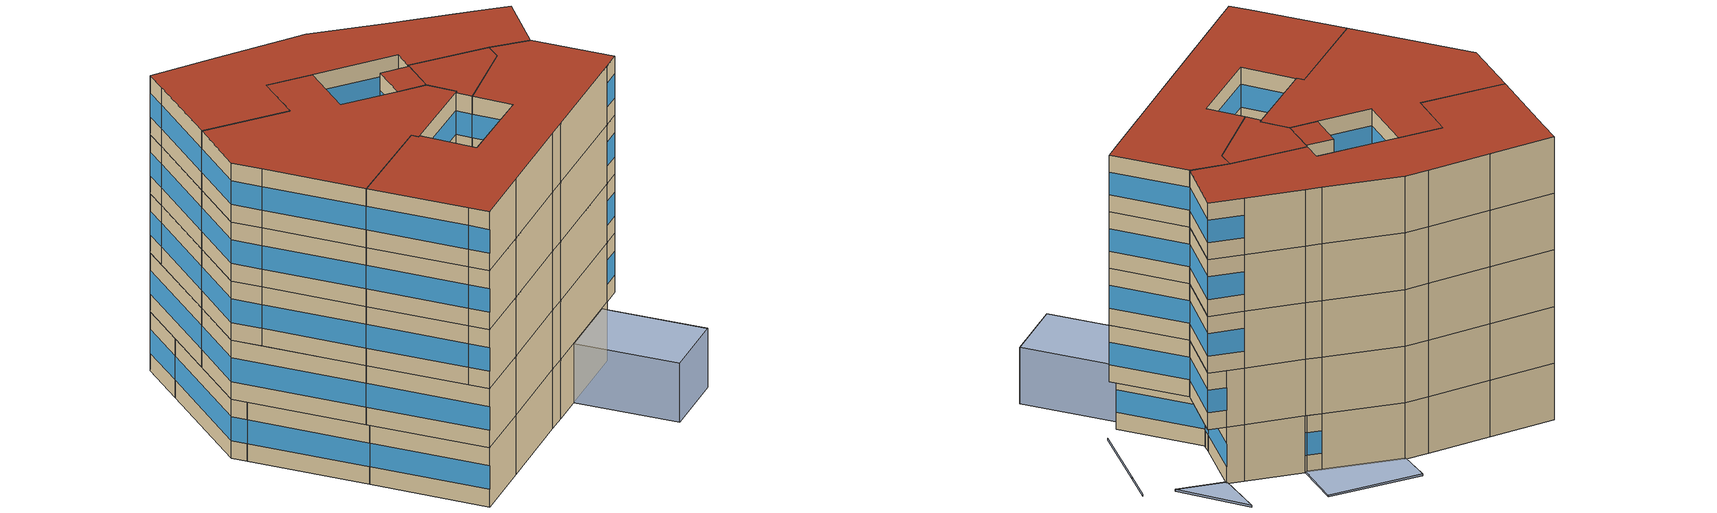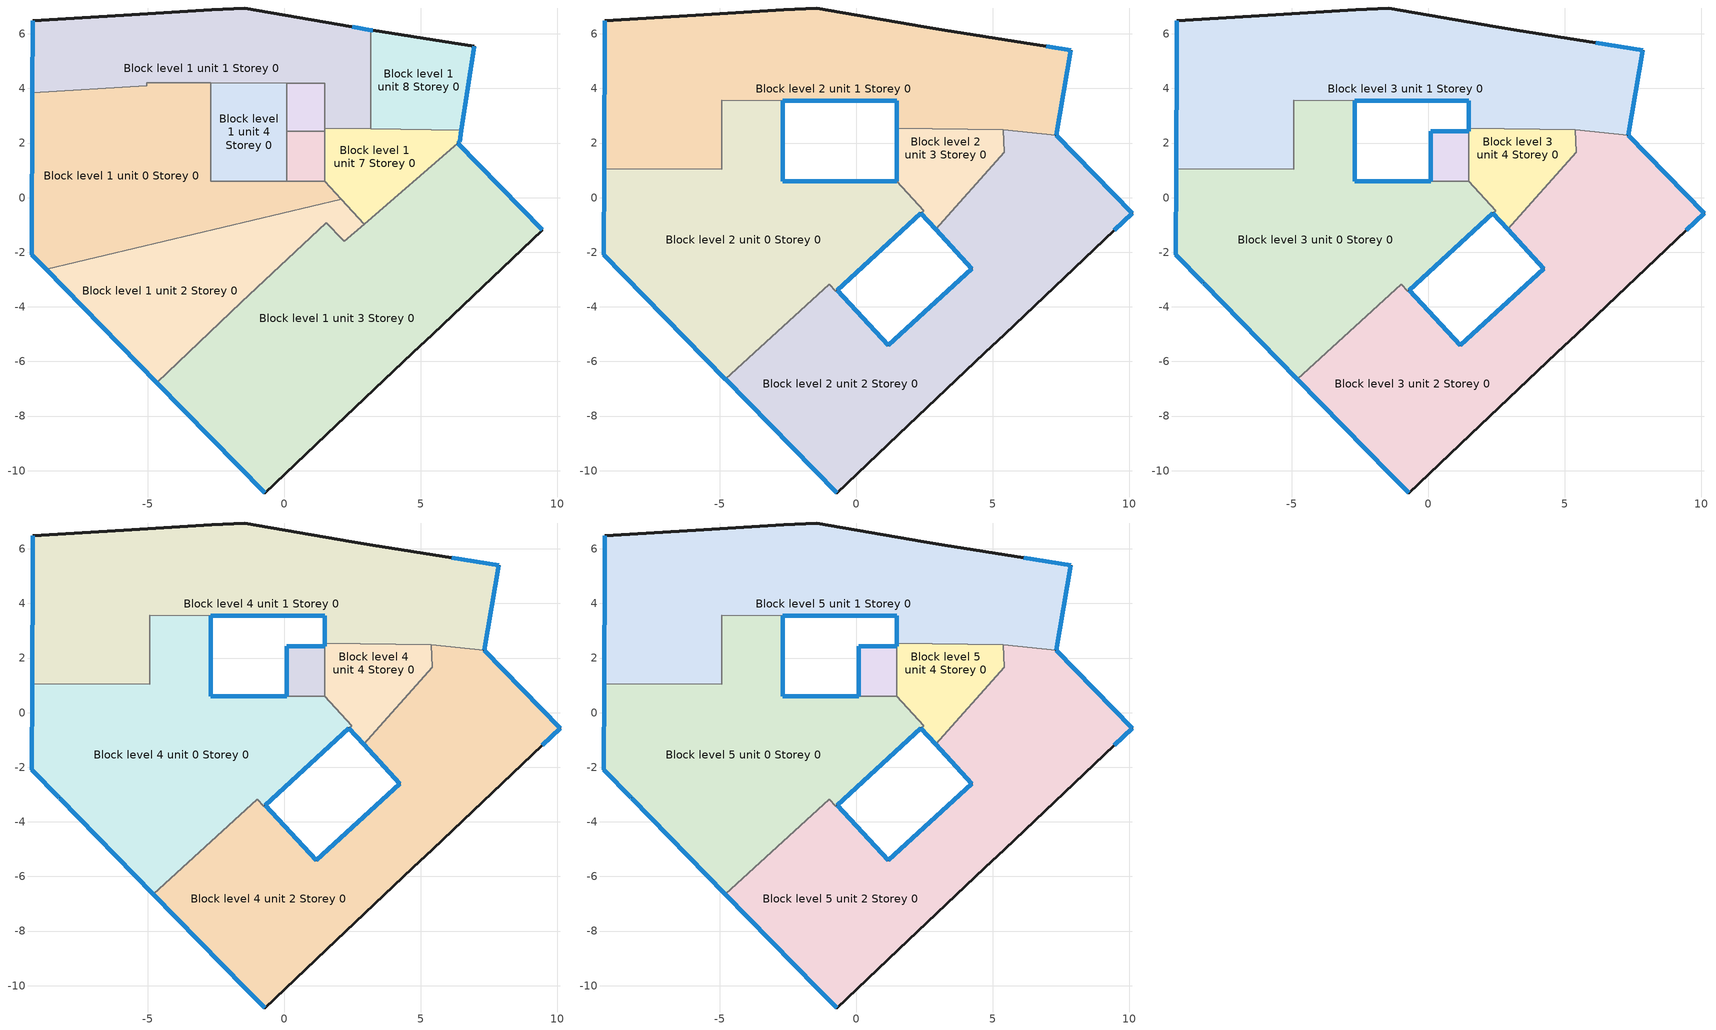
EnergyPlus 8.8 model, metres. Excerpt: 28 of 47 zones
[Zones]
Block level 1 unit 0 Storey 0
 floor ground (Project Floor): 1.49,0.6 2.09,-0.06 -8.72,-2.63 -9.24,-2.1 -9.22,3.84 -5.03,4.1 -5.03,4.2 -2.69,4.2 -2.69,3.55 -2.69,0.6 0.09,0.6 z0
 wall outside (Project Partition): -9.22,3.84 -9.24,-2.1 -8.72,-2.63 z0:3
 wall to Block level 1 unit 2 Storey 0 (Project Partition): -8.72,-2.63 2.09,-0.06 z0:3
 wall to Block level 1 unit 7 Storey 0 (Project Partition): 2.09,-0.06 1.49,0.6 z0:3
 wall to Block level 1 unit 5 Storey 0 (Project Partition): 1.49,0.6 0.09,0.6 z0:3
 wall to Block level 1 unit 4 Storey 0 (Project Partition): 0.09,0.6 -2.69,0.6 -2.69,3.55 -2.69,4.2 z0:3
 wall to Block level 1 unit 1 Storey 0 (Project Partition): -2.69,4.2 -5.03,4.2 -5.03,4.1 -9.22,3.84 z0:3
 window (Project External Window): -9.22,3.84 -9.24,-2.09 / -9.24,-2.1 -8.72,-2.63 z0.9:2.1
 roof outside (Project Flat Roof): 2.09,-0.06 1.49,0.6 0.09,0.6 -2.69,0.6 -2.69,3.55 -2.69,4.2 -5.03,4.2 -5.03,4.1 -9.22,3.84 -9.24,-2.1 -8.72,-2.63 z3
Block level 1 unit 1 Storey 0
 floor ground (Project Floor): 3.17,6.13 3.16,2.51 1.49,2.54 1.49,3.55 1.49,4.19 0.09,4.19 -2.69,4.2 -5.03,4.2 -5.03,4.1 -9.22,3.84 -9.21,6.48 -5.88,6.68 -2.66,6.87 -1.45,6.94 2.48,6.25 z0
 wall outside (Project Partition): 3.17,6.13 2.48,6.25 -1.45,6.94 -2.66,6.87 -5.88,6.68 -9.21,6.48 -9.22,3.84 z0:3
 wall to Block level 1 unit 4 Storey 0 (Project Partition): -2.69,4.2 0.09,4.19 z0:3
 wall to Block level 1 unit 6 Storey 0 (Project Partition): 0.09,4.19 1.49,4.19 1.49,3.55 1.49,2.54 z0:3
 wall to Block level 1 unit 7 Storey 0 (Project Partition): 1.49,2.54 3.16,2.51 z0:3
 wall to Block level 1 unit 8 Storey 0 (Project Partition): 3.16,2.51 3.17,6.13 z0:3
 window (Project External Window): 3.17,6.13 2.48,6.25 / -9.21,6.48 -9.22,3.84 z0.9:2.1
 roof outside (Project Flat Roof): 3.16,2.51 3.17,6.13 2.48,6.25 -1.45,6.94 -2.66,6.87 -5.88,6.68 -9.21,6.48 -9.22,3.84 -5.03,4.1 -5.03,4.2 -2.69,4.2 0.09,4.19 1.49,4.19 1.49,3.55 1.49,2.54 z3
Block level 1 unit 2 Storey 0
 floor ground (Project Floor): 2.09,-0.06 2.93,-0.97 2.2,-1.6 2.15,-1.55 1.54,-0.92 -1.57,-3.84 -4.67,-6.78 -8.72,-2.63 z0
 wall outside (Project Partition): -8.72,-2.63 -4.67,-6.78 z0:3
 wall to Block level 1 unit 3 Storey 0 (Project Partition): -4.67,-6.78 -1.57,-3.84 1.54,-0.92 2.15,-1.55 2.2,-1.6 2.93,-0.97 z0:3
 wall to Block level 1 unit 7 Storey 0 (Project Partition): 2.93,-0.97 2.09,-0.06 z0:3
 window (Project External Window): -8.72,-2.63 -4.68,-6.77 z0.9:2.1
 roof outside (Project Flat Roof): 2.2,-1.6 2.93,-0.97 2.09,-0.06 -8.72,-2.63 -4.67,-6.78 -1.57,-3.84 1.54,-0.92 2.15,-1.55 z3
Block level 1 unit 3 Storey 0
 floor ground (Project Floor): 6.36,1.98 9.45,-1.19 5.43,-5 4.71,-5.68 1.53,-8.69 -0.72,-10.82 -4.67,-6.78 -1.57,-3.84 1.54,-0.92 2.15,-1.55 2.2,-1.6 2.93,-0.97 z0
 wall outside (Project Partition): -4.67,-6.78 -0.72,-10.82 1.53,-8.69 4.71,-5.68 5.43,-5 9.45,-1.19 6.36,1.98 z0:3
 wall to Block level 1 unit 7 Storey 0 (Project Partition): 6.36,1.98 2.93,-0.97 z0:3
 window (Project External Window): -4.67,-6.78 -0.73,-10.81 / 9.44,-1.18 6.36,1.98 z0.9:2.1
 roof outside (Project Flat Roof): 4.71,-5.68 5.43,-5 9.45,-1.19 6.36,1.98 2.93,-0.97 2.2,-1.6 2.15,-1.55 1.54,-0.92 -1.57,-3.84 -4.67,-6.78 -0.72,-10.82 1.53,-8.69 z3
Block level 1 unit 4 Storey 0
 floor ground (Project Floor): 0.09,4.19 0.09,2.42 0.09,0.6 -2.69,0.6 -2.69,3.55 -2.69,4.2 z0
 wall to Block level 1 unit 5 Storey 0 (Project Partition): 0.09,0.6 0.09,2.42 z0:3
 wall to Block level 1 unit 6 Storey 0 (Project Partition): 0.09,2.42 0.09,4.19 z0:3
 roof outside (Project Flat Roof): 0.09,0.6 0.09,2.42 0.09,4.19 -2.69,4.2 -2.69,3.55 -2.69,0.6 z3
Block level 1 unit 5 Storey 0
 floor ground (Project Floor): 1.49,2.42 1.49,0.6 0.09,0.6 0.09,2.42 z0
 wall to Block level 1 unit 7 Storey 0 (Project Partition): 1.49,0.6 1.49,2.42 z0:3
 wall to Block level 1 unit 6 Storey 0 (Project Partition): 1.49,2.42 0.09,2.42 z0:3
 roof outside (Project Flat Roof): 1.49,0.6 1.49,2.42 0.09,2.42 0.09,0.6 z3
Block level 1 unit 6 Storey 0
 floor ground (Project Floor): 1.49,4.19 1.49,3.55 1.49,2.54 1.49,2.42 0.09,2.42 0.09,4.19 z0
 wall to Block level 1 unit 7 Storey 0 (Project Partition): 1.49,2.42 1.49,2.54 z0:3
 roof outside (Project Flat Roof): 1.49,2.42 1.49,2.54 1.49,3.55 1.49,4.19 0.09,4.19 0.09,2.42 z3
Block level 1 unit 7 Storey 0
 floor ground (Project Floor): 6.48,2.46 6.42,2.04 6.36,1.98 2.93,-0.97 2.09,-0.06 1.49,0.6 1.49,2.42 1.49,2.54 3.16,2.51 z0
 wall outside (Project Partition): 6.36,1.98 6.42,2.04 6.48,2.46 z0:3
 wall to Block level 1 unit 8 Storey 0 (Project Partition): 6.48,2.46 3.16,2.51 z0:3
 window (Project External Window): 6.36,1.98 6.42,2.04 / 6.42,2.04 6.48,2.46 z0.9:2.1
 roof outside (Project Flat Roof): 6.36,1.98 6.42,2.04 6.48,2.46 3.16,2.51 1.49,2.54 1.49,2.42 1.49,0.6 2.09,-0.06 2.93,-0.97 z3
Block level 1 unit 8 Storey 0
 floor ground (Project Floor): 6.96,5.54 6.48,2.46 3.16,2.51 3.17,6.13 3.24,6.12 6.14,5.66 z0
 wall outside (Project Partition): 6.48,2.46 6.96,5.54 6.14,5.66 3.24,6.12 3.17,6.13 z0:3
 window (Project External Window): 6.48,2.47 6.96,5.54 / 3.24,6.12 3.17,6.13 z0.9:2.1
 roof outside (Project Flat Roof): 6.48,2.46 6.96,5.54 6.14,5.66 3.24,6.12 3.17,6.13 3.16,2.51 z3
Block level 2 unit 0 Storey 0
 floor outside (Project Floor): 1.49,0.6 2.48,-0.48 2.37,-0.58 -0.69,-3.39 -0.75,-3.44 -0.99,-3.17 -4.79,-6.66 -9.24,-2.1 -9.23,1.05 -4.93,1.03 -4.92,3.56 -2.69,3.55 -2.69,0.6 0.09,0.6 z3
 wall outside (Project Partition): -0.69,-3.39 2.37,-0.58 / 1.49,0.6 0.09,0.6 -2.69,0.6 -2.69,3.55 / -9.23,1.05 -9.24,-2.1 -4.79,-6.66 z3:6
 wall to Block level 2 unit 2 Storey 0 (Project Partition): -4.79,-6.66 -0.99,-3.17 -0.75,-3.44 -0.69,-3.39 z3:6
 wall to Block level 2 unit 3 Storey 0 (Project Partition): 2.37,-0.58 2.48,-0.48 1.49,0.6 z3:6
 wall to Block level 2 unit 1 Storey 0 (Project Partition): -2.69,3.55 -4.92,3.56 -4.93,1.03 -9.23,1.05 z3:6
 window (Project External Window): -0.69,-3.39 2.36,-0.58 / 1.49,0.6 0.09,0.6 / 0.08,0.6 -2.69,0.6 / -2.69,0.61 -2.69,3.55 / -9.23,1.05 -9.24,-2.09 / -9.24,-2.1 -4.8,-6.65 z3.9:5.1
 roof outside (Project Flat Roof): -0.69,-3.39 2.37,-0.58 2.48,-0.48 1.49,0.6 0.09,0.6 -2.69,0.6 -2.69,3.55 -4.92,3.56 -4.93,1.03 -9.23,1.05 -9.24,-2.1 -4.79,-6.66 -0.99,-3.17 -0.75,-3.44 z6
Block level 2 unit 1 Storey 0
 floor outside (Project Floor): 7.85,5.39 7.32,2.28 5.39,2.48 1.49,2.54 1.49,3.55 -2.69,3.55 -4.92,3.56 -4.93,1.03 -9.23,1.05 -9.21,6.48 -5.88,6.68 -2.66,6.87 -1.45,6.94 2.48,6.25 3.24,6.12 6.14,5.66 6.96,5.54 z3
 wall outside (Project Partition): -2.69,3.55 1.49,3.55 1.49,2.54 / 7.32,2.28 7.85,5.39 6.96,5.54 6.14,5.66 3.24,6.12 2.48,6.25 -1.45,6.94 -2.66,6.87 -5.88,6.68 -9.21,6.48 -9.23,1.05 z3:6
 wall to Block level 2 unit 3 Storey 0 (Project Partition): 1.49,2.54 5.39,2.48 z3:6
 wall to Block level 2 unit 2 Storey 0 (Project Partition): 5.39,2.48 7.32,2.28 z3:6
 window (Project External Window): -2.69,3.55 1.48,3.55 / 1.49,3.55 1.49,2.54 / 7.32,2.29 7.85,5.39 / 7.85,5.39 6.96,5.54 / -9.21,6.48 -9.23,1.06 z3.9:5.1
 roof outside (Project Flat Roof): 7.32,2.28 7.85,5.39 6.96,5.54 6.14,5.66 3.24,6.12 2.48,6.25 -1.45,6.94 -2.66,6.87 -5.88,6.68 -9.21,6.48 -9.23,1.05 -4.93,1.03 -4.92,3.56 -2.69,3.55 1.49,3.55 1.49,2.54 5.39,2.48 z6
Block level 2 unit 2 Storey 0
 floor outside (Project Floor): 7.32,2.28 10.1,-0.57 9.45,-1.19 5.43,-5 4.71,-5.68 1.53,-8.69 -0.72,-10.82 -4.79,-6.66 -0.99,-3.17 -0.75,-3.44 -0.69,-3.39 1.17,-5.41 4.23,-2.6 2.91,-1.17 5.42,1.66 5.39,2.48 z3
 wall outside (Project Partition): -4.79,-6.66 -0.72,-10.82 1.53,-8.69 4.71,-5.68 5.43,-5 9.45,-1.19 10.1,-0.57 7.32,2.28 / 2.91,-1.17 4.23,-2.6 1.17,-5.41 -0.69,-3.39 z3:6
 wall to Block level 2 unit 3 Storey 0 (Project Partition): 5.39,2.48 5.42,1.66 2.91,-1.17 z3:6
 window (Project External Window): -4.79,-6.66 -0.73,-10.81 / 9.45,-1.19 10.1,-0.57 / 10.09,-0.56 7.32,2.28 / 2.91,-1.17 4.23,-2.6 / 4.22,-2.6 1.17,-5.41 / 1.17,-5.41 -0.69,-3.39 z3.9:5.1
 roof outside (Project Flat Roof): 4.71,-5.68 5.43,-5 9.45,-1.19 10.1,-0.57 7.32,2.28 5.39,2.48 5.42,1.66 2.91,-1.17 4.23,-2.6 1.17,-5.41 -0.69,-3.39 -0.75,-3.44 -0.99,-3.17 -4.79,-6.66 -0.72,-10.82 1.53,-8.69 z6
Block level 2 unit 3 Storey 0
 floor outside (Project Floor): 5.39,2.48 5.42,1.66 2.91,-1.17 2.37,-0.58 2.48,-0.48 1.49,0.6 1.49,2.42 1.49,2.54 z3
 wall outside (Project Partition): 2.37,-0.58 2.91,-1.17 / 1.49,2.54 1.49,2.42 1.49,0.6 z3:6
 window (Project External Window): 2.37,-0.58 2.91,-1.17 / 1.49,2.54 1.49,2.42 / 1.49,2.42 1.49,0.6 z3.9:5.1
 roof outside (Project Flat Roof): 2.91,-1.17 5.42,1.66 5.39,2.48 1.49,2.54 1.49,2.42 1.49,0.6 2.48,-0.48 2.37,-0.58 z6
Block level 3 unit 0 Storey 0
 floor outside (Project Floor): 1.49,0.6 2.48,-0.48 2.37,-0.58 -0.69,-3.39 -0.75,-3.44 -0.99,-3.17 -4.79,-6.66 -8.23,-3.13 -9.24,-2.1 -9.23,1.05 -4.93,1.03 -4.92,3.56 -2.69,3.55 -2.69,0.6 0.09,0.6 z6
 wall outside (Project Partition): -0.69,-3.39 2.37,-0.58 / 0.09,0.6 -2.69,0.6 -2.69,3.55 / -9.23,1.05 -9.24,-2.1 -8.23,-3.13 -4.79,-6.66 z6:9
 wall to Block level 3 unit 2 Storey 0 (Project Partition): -4.79,-6.66 -0.99,-3.17 -0.75,-3.44 -0.69,-3.39 z6:9
 wall to Block level 3 unit 4 Storey 0 (Project Partition): 2.37,-0.58 2.48,-0.48 1.49,0.6 z6:9
 wall to Block level 3 unit 3 Storey 0 (Project Partition): 1.49,0.6 0.09,0.6 z6:9
 wall to Block level 3 unit 1 Storey 0 (Project Partition): -2.69,3.55 -4.92,3.56 -4.93,1.03 -9.23,1.05 z6:9
 window (Project External Window): -0.69,-3.39 2.36,-0.58 / 0.08,0.6 -2.69,0.6 / -2.69,0.61 -2.69,3.55 / -9.23,1.05 -9.24,-2.09 / -9.24,-2.1 -8.23,-3.13 / -8.23,-3.13 -4.8,-6.65 z6.9:8.1
 roof outside (Project Flat Roof): -0.69,-3.39 2.37,-0.58 2.48,-0.48 1.49,0.6 0.09,0.6 -2.69,0.6 -2.69,3.55 -4.92,3.56 -4.93,1.03 -9.23,1.05 -9.24,-2.1 -8.23,-3.13 -4.79,-6.66 -0.99,-3.17 -0.75,-3.44 z9
Block level 3 unit 1 Storey 0
 floor outside (Project Floor): 7.85,5.4 7.32,2.28 5.39,2.48 1.49,2.54 1.49,3.55 -2.69,3.55 -4.92,3.56 -4.93,1.03 -9.23,1.05 -9.21,5.35 -9.21,6.48 -5.88,6.68 -2.66,6.87 -1.45,6.94 2.48,6.25 3.24,6.12 6.14,5.66 z6
 wall outside (Project Partition): -2.69,3.55 1.49,3.55 1.49,2.54 / 7.32,2.28 7.85,5.4 6.14,5.66 3.24,6.12 2.48,6.25 -1.45,6.94 -2.66,6.87 -5.88,6.68 -9.21,6.48 -9.21,5.35 -9.23,1.05 z6:9
 wall to Block level 3 unit 4 Storey 0 (Project Partition): 1.49,2.54 5.39,2.48 z6:9
 wall to Block level 3 unit 2 Storey 0 (Project Partition): 5.39,2.48 7.32,2.28 z6:9
 window (Project External Window): -2.69,3.55 1.48,3.55 / 1.49,3.55 1.49,2.54 / 7.32,2.29 7.85,5.4 / 7.85,5.4 6.14,5.66 / -9.21,6.48 -9.21,5.35 / -9.21,5.35 -9.23,1.06 z6.9:8.1
 roof outside (Project Flat Roof): 7.32,2.28 7.85,5.4 6.14,5.66 3.24,6.12 2.48,6.25 -1.45,6.94 -2.66,6.87 -5.88,6.68 -9.21,6.48 -9.21,5.35 -9.23,1.05 -4.93,1.03 -4.92,3.56 -2.69,3.55 1.49,3.55 1.49,2.54 5.39,2.48 z9
Block level 3 unit 2 Storey 0
 floor outside (Project Floor): 7.32,2.28 10.1,-0.57 9.45,-1.19 5.43,-5 4.71,-5.68 1.53,-8.69 -0.72,-10.82 -1.42,-10.1 -4.79,-6.66 -0.99,-3.17 -0.75,-3.44 -0.69,-3.39 1.17,-5.41 4.23,-2.6 2.91,-1.17 5.42,1.66 5.39,2.48 z6
 wall outside (Project Partition): -4.79,-6.66 -1.42,-10.1 -0.72,-10.82 1.53,-8.69 4.71,-5.68 5.43,-5 9.45,-1.19 10.1,-0.57 7.32,2.28 / 2.91,-1.17 4.23,-2.6 1.17,-5.41 -0.69,-3.39 z6:9
 wall to Block level 3 unit 4 Storey 0 (Project Partition): 5.39,2.48 5.42,1.66 2.91,-1.17 z6:9
 window (Project External Window): -4.79,-6.66 -1.43,-10.09 / -1.42,-10.1 -0.72,-10.82 / 9.45,-1.19 10.1,-0.57 / 10.09,-0.56 7.32,2.28 / 2.91,-1.17 4.23,-2.6 / 4.22,-2.6 1.17,-5.41 / 1.17,-5.41 -0.69,-3.39 z6.9:8.1
 roof outside (Project Flat Roof): 4.71,-5.68 5.43,-5 9.45,-1.19 10.1,-0.57 7.32,2.28 5.39,2.48 5.42,1.66 2.91,-1.17 4.23,-2.6 1.17,-5.41 -0.69,-3.39 -0.75,-3.44 -0.99,-3.17 -4.79,-6.66 -1.42,-10.1 -0.72,-10.82 1.53,-8.69 z9
Block level 3 unit 3 Storey 0
 floor outside (Project Floor): 1.49,2.42 1.49,0.6 0.09,0.6 0.09,2.42 z6
 wall outside (Project Partition): 1.49,2.42 0.09,2.42 0.09,0.6 z6:9
 wall to Block level 3 unit 4 Storey 0 (Project Partition): 1.49,0.6 1.49,2.42 z6:9
 window (Project External Window): 1.49,2.42 0.09,2.42 / 0.09,2.42 0.09,0.6 z6.9:8.1
 roof outside (Project Flat Roof): 1.49,0.6 1.49,2.42 0.09,2.42 0.09,0.6 z9
Block level 3 unit 4 Storey 0
 floor outside (Project Floor): 5.39,2.48 5.42,1.66 2.91,-1.17 2.37,-0.58 2.48,-0.48 1.49,0.6 1.49,2.42 1.49,2.54 z6
 wall outside (Project Partition): 2.37,-0.58 2.91,-1.17 / 1.49,2.54 1.49,2.42 z6:9
 window (Project External Window): 2.37,-0.58 2.91,-1.17 / 1.49,2.54 1.49,2.42 z6.9:8.1
 roof outside (Project Flat Roof): 2.91,-1.17 5.42,1.66 5.39,2.48 1.49,2.54 1.49,2.42 1.49,0.6 2.48,-0.48 2.37,-0.58 z9
Block level 4 unit 0 Storey 0
 floor outside (Project Floor): 1.49,0.6 2.48,-0.48 2.37,-0.58 -0.69,-3.39 -0.75,-3.44 -0.99,-3.17 -4.79,-6.66 -8.23,-3.13 -9.24,-2.1 -9.23,1.05 -4.93,1.03 -4.92,3.56 -2.69,3.55 -2.69,0.6 0.09,0.6 z9
 wall outside (Project Partition): -0.69,-3.39 2.37,-0.58 / 0.09,0.6 -2.69,0.6 -2.69,3.55 / -9.23,1.05 -9.24,-2.1 -8.23,-3.13 -4.79,-6.66 z9:12
 wall to Block level 4 unit 2 Storey 0 (Project Partition): -4.79,-6.66 -0.99,-3.17 -0.75,-3.44 -0.69,-3.39 z9:12
 wall to Block level 4 unit 4 Storey 0 (Project Partition): 2.37,-0.58 2.48,-0.48 1.49,0.6 z9:12
 wall to Block level 4 unit 3 Storey 0 (Project Partition): 1.49,0.6 0.09,0.6 z9:12
 wall to Block level 4 unit 1 Storey 0 (Project Partition): -2.69,3.55 -4.92,3.56 -4.93,1.03 -9.23,1.05 z9:12
 window (Project External Window): -0.69,-3.39 2.36,-0.58 / 0.08,0.6 -2.69,0.6 / -2.69,0.61 -2.69,3.55 / -9.23,1.05 -9.24,-2.09 / -9.24,-2.1 -8.23,-3.13 / -8.23,-3.13 -4.8,-6.65 z9.9:11.1
 roof outside (Project Flat Roof): -0.69,-3.39 2.37,-0.58 2.48,-0.48 1.49,0.6 0.09,0.6 -2.69,0.6 -2.69,3.55 -4.92,3.56 -4.93,1.03 -9.23,1.05 -9.24,-2.1 -8.23,-3.13 -4.79,-6.66 -0.99,-3.17 -0.75,-3.44 z12
Block level 4 unit 1 Storey 0
 floor outside (Project Floor): 7.85,5.4 7.32,2.28 5.39,2.48 1.49,2.54 1.49,3.55 -2.69,3.55 -4.92,3.56 -4.93,1.03 -9.23,1.05 -9.21,5.35 -9.21,6.48 -5.88,6.68 -2.66,6.87 -1.45,6.94 2.48,6.25 3.24,6.12 6.14,5.66 z9
 wall outside (Project Partition): -2.69,3.55 1.49,3.55 1.49,2.54 / 7.32,2.28 7.85,5.4 6.14,5.66 3.24,6.12 2.48,6.25 -1.45,6.94 -2.66,6.87 -5.88,6.68 -9.21,6.48 -9.21,5.35 -9.23,1.05 z9:12
 wall to Block level 4 unit 4 Storey 0 (Project Partition): 1.49,2.54 5.39,2.48 z9:12
 wall to Block level 4 unit 2 Storey 0 (Project Partition): 5.39,2.48 7.32,2.28 z9:12
 window (Project External Window): -2.69,3.55 1.48,3.55 / 1.49,3.55 1.49,2.54 / 7.32,2.29 7.85,5.4 / 7.85,5.4 6.14,5.66 / -9.21,6.48 -9.21,5.35 / -9.21,5.35 -9.23,1.06 z9.9:11.1
 roof outside (Project Flat Roof): 7.32,2.28 7.85,5.4 6.14,5.66 3.24,6.12 2.48,6.25 -1.45,6.94 -2.66,6.87 -5.88,6.68 -9.21,6.48 -9.21,5.35 -9.23,1.05 -4.93,1.03 -4.92,3.56 -2.69,3.55 1.49,3.55 1.49,2.54 5.39,2.48 z12
Block level 4 unit 2 Storey 0
 floor outside (Project Floor): 7.32,2.28 10.1,-0.57 9.45,-1.19 5.43,-5 4.71,-5.68 1.53,-8.69 -0.72,-10.82 -1.42,-10.1 -4.79,-6.66 -0.99,-3.17 -0.75,-3.44 -0.69,-3.39 1.17,-5.41 4.23,-2.6 2.91,-1.17 5.42,1.66 5.39,2.48 z9
 wall outside (Project Partition): -4.79,-6.66 -1.42,-10.1 -0.72,-10.82 1.53,-8.69 4.71,-5.68 5.43,-5 9.45,-1.19 10.1,-0.57 7.32,2.28 / 2.91,-1.17 4.23,-2.6 1.17,-5.41 -0.69,-3.39 z9:12
 wall to Block level 4 unit 4 Storey 0 (Project Partition): 5.39,2.48 5.42,1.66 2.91,-1.17 z9:12
 window (Project External Window): -4.79,-6.66 -1.43,-10.09 / -1.42,-10.1 -0.72,-10.82 / 9.45,-1.19 10.1,-0.57 / 10.09,-0.56 7.32,2.28 / 2.91,-1.17 4.23,-2.6 / 4.22,-2.6 1.17,-5.41 / 1.17,-5.41 -0.69,-3.39 z9.9:11.1
 roof outside (Project Flat Roof): 4.71,-5.68 5.43,-5 9.45,-1.19 10.1,-0.57 7.32,2.28 5.39,2.48 5.42,1.66 2.91,-1.17 4.23,-2.6 1.17,-5.41 -0.69,-3.39 -0.75,-3.44 -0.99,-3.17 -4.79,-6.66 -1.42,-10.1 -0.72,-10.82 1.53,-8.69 z12
Block level 4 unit 3 Storey 0
 floor outside (Project Floor): 1.49,2.42 1.49,0.6 0.09,0.6 0.09,2.42 z9
 wall outside (Project Partition): 1.49,2.42 0.09,2.42 0.09,0.6 z9:12
 wall to Block level 4 unit 4 Storey 0 (Project Partition): 1.49,0.6 1.49,2.42 z9:12
 window (Project External Window): 1.49,2.42 0.09,2.42 / 0.09,2.42 0.09,0.6 z9.9:11.1
 roof outside (Project Flat Roof): 1.49,0.6 1.49,2.42 0.09,2.42 0.09,0.6 z12
Block level 4 unit 4 Storey 0
 floor outside (Project Floor): 5.39,2.48 5.42,1.66 2.91,-1.17 2.37,-0.58 2.48,-0.48 1.49,0.6 1.49,2.42 1.49,2.54 z9
 wall outside (Project Partition): 2.37,-0.58 2.91,-1.17 / 1.49,2.54 1.49,2.42 z9:12
 window (Project External Window): 2.37,-0.58 2.91,-1.17 / 1.49,2.54 1.49,2.42 z9.9:11.1
 roof outside (Project Flat Roof): 2.91,-1.17 5.42,1.66 5.39,2.48 1.49,2.54 1.49,2.42 1.49,0.6 2.48,-0.48 2.37,-0.58 z12
Block level 5 unit 0 Storey 0
 floor outside (Project Floor): 1.49,0.6 2.48,-0.48 2.37,-0.58 -0.69,-3.39 -0.75,-3.44 -0.99,-3.17 -4.79,-6.66 -8.23,-3.13 -9.24,-2.1 -9.23,1.05 -4.93,1.03 -4.92,3.56 -2.69,3.55 -2.69,0.6 0.09,0.6 z12
 wall outside (Project Partition): -0.69,-3.39 2.37,-0.58 / 0.09,0.6 -2.69,0.6 -2.69,3.55 / -9.23,1.05 -9.24,-2.1 -8.23,-3.13 -4.79,-6.66 z12:15
 wall to Block level 5 unit 2 Storey 0 (Project Partition): -4.79,-6.66 -0.99,-3.17 -0.75,-3.44 -0.69,-3.39 z12:15
 wall to Block level 5 unit 4 Storey 0 (Project Partition): 2.37,-0.58 2.48,-0.48 1.49,0.6 z12:15
 wall to Block level 5 unit 3 Storey 0 (Project Partition): 1.49,0.6 0.09,0.6 z12:15
 wall to Block level 5 unit 1 Storey 0 (Project Partition): -2.69,3.55 -4.92,3.56 -4.93,1.03 -9.23,1.05 z12:15
 window (Project External Window): -0.69,-3.39 2.36,-0.58 / 0.08,0.6 -2.69,0.6 / -2.69,0.61 -2.69,3.55 / -9.23,1.05 -9.24,-2.09 / -9.24,-2.1 -8.23,-3.13 / -8.23,-3.13 -4.8,-6.65 z12.9:14.1
 roof outside (Project Flat Roof): -0.69,-3.39 2.37,-0.58 2.48,-0.48 1.49,0.6 0.09,0.6 -2.69,0.6 -2.69,3.55 -4.92,3.56 -4.93,1.03 -9.23,1.05 -9.24,-2.1 -8.23,-3.13 -4.79,-6.66 -0.99,-3.17 -0.75,-3.44 z15
Block level 5 unit 1 Storey 0
 floor outside (Project Floor): 7.85,5.4 7.32,2.28 5.39,2.48 1.49,2.54 1.49,3.55 -2.69,3.55 -4.92,3.56 -4.93,1.03 -9.23,1.05 -9.21,5.35 -9.21,6.48 -5.88,6.68 -2.66,6.87 -1.45,6.94 2.48,6.25 3.24,6.12 6.14,5.66 z12
 wall outside (Project Partition): -2.69,3.55 1.49,3.55 1.49,2.54 / 7.32,2.28 7.85,5.4 6.14,5.66 3.24,6.12 2.48,6.25 -1.45,6.94 -2.66,6.87 -5.88,6.68 -9.21,6.48 -9.21,5.35 -9.23,1.05 z12:15
 wall to Block level 5 unit 4 Storey 0 (Project Partition): 1.49,2.54 5.39,2.48 z12:15
 wall to Block level 5 unit 2 Storey 0 (Project Partition): 5.39,2.48 7.32,2.28 z12:15
 window (Project External Window): -2.69,3.55 1.48,3.55 / 1.49,3.55 1.49,2.54 / 7.32,2.29 7.85,5.4 / 7.85,5.4 6.14,5.66 / -9.21,6.48 -9.21,5.35 / -9.21,5.35 -9.23,1.06 z12.9:14.1
 roof outside (Project Flat Roof): 7.32,2.28 7.85,5.4 6.14,5.66 3.24,6.12 2.48,6.25 -1.45,6.94 -2.66,6.87 -5.88,6.68 -9.21,6.48 -9.21,5.35 -9.23,1.05 -4.93,1.03 -4.92,3.56 -2.69,3.55 1.49,3.55 1.49,2.54 5.39,2.48 z15
Block level 5 unit 2 Storey 0
 floor outside (Project Floor): 7.32,2.28 10.1,-0.57 9.45,-1.19 5.43,-5 4.71,-5.68 1.53,-8.69 -0.72,-10.82 -1.42,-10.1 -4.79,-6.66 -0.99,-3.17 -0.75,-3.44 -0.69,-3.39 1.17,-5.41 4.23,-2.6 2.91,-1.17 5.42,1.66 5.39,2.48 z12
 wall outside (Project Partition): -4.79,-6.66 -1.42,-10.1 -0.72,-10.82 1.53,-8.69 4.71,-5.68 5.43,-5 9.45,-1.19 10.1,-0.57 7.32,2.28 / 2.91,-1.17 4.23,-2.6 1.17,-5.41 -0.69,-3.39 z12:15
 wall to Block level 5 unit 4 Storey 0 (Project Partition): 5.39,2.48 5.42,1.66 2.91,-1.17 z12:15
 window (Project External Window): -4.79,-6.66 -1.43,-10.09 / -1.42,-10.1 -0.72,-10.82 / 9.45,-1.19 10.1,-0.57 / 10.09,-0.56 7.32,2.28 / 2.91,-1.17 4.23,-2.6 / 4.22,-2.6 1.17,-5.41 / 1.17,-5.41 -0.69,-3.39 z12.9:14.1
 roof outside (Project Flat Roof): 4.71,-5.68 5.43,-5 9.45,-1.19 10.1,-0.57 7.32,2.28 5.39,2.48 5.42,1.66 2.91,-1.17 4.23,-2.6 1.17,-5.41 -0.69,-3.39 -0.75,-3.44 -0.99,-3.17 -4.79,-6.66 -1.42,-10.1 -0.72,-10.82 1.53,-8.69 z15
Block level 5 unit 3 Storey 0
 floor outside (Project Floor): 1.49,2.42 1.49,0.6 0.09,0.6 0.09,2.42 z12
 wall outside (Project Partition): 1.49,2.42 0.09,2.42 0.09,0.6 z12:15
 wall to Block level 5 unit 4 Storey 0 (Project Partition): 1.49,0.6 1.49,2.42 z12:15
 window (Project External Window): 1.49,2.42 0.09,2.42 / 0.09,2.42 0.09,0.6 z12.9:14.1
 roof outside (Project Flat Roof): 1.49,0.6 1.49,2.42 0.09,2.42 0.09,0.6 z15
Block level 5 unit 4 Storey 0
 floor outside (Project Floor): 5.39,2.48 5.42,1.66 2.91,-1.17 2.37,-0.58 2.48,-0.48 1.49,0.6 1.49,2.42 1.49,2.54 z12
 wall outside (Project Partition): 2.37,-0.58 2.91,-1.17 / 1.49,2.54 1.49,2.42 z12:15
 window (Project External Window): 2.37,-0.58 2.91,-1.17 / 1.49,2.54 1.49,2.42 z12.9:14.1
 roof outside (Project Flat Roof): 2.91,-1.17 5.42,1.66 5.39,2.48 1.49,2.54 1.49,2.42 1.49,0.6 2.48,-0.48 2.37,-0.58 z15
shading: 10.96,4.96 10.74,3.33 / 10.74,3.33 10.23,-0.45 / -1.45,6.94 2.48,6.25 / 2.48,6.25 3.24,6.12 / 3.24,6.12 3.23,8.61 / 3.23,8.61 -1.54,8.63 / -1.54,8.63 -1.45,6.94 / 6.96,5.54 9.39,5.17 / 9.39,5.17 6.82,7.98 / 6.82,7.98 6.96,5.54 z0:0.1; 10.05,-7.5 12.48,-5.2 / 12.48,-5.2 8.97,-1.64 / 8.97,-1.64 6.54,-3.94 / 6.54,-3.94 10.05,-7.5 z0:3; 3.24,6.12 3.23,8.61 -1.54,8.63 -1.45,6.94 2.48,6.25 z0.1; 9.39,5.17 6.82,7.98 6.96,5.54 z0.1; 12.48,-5.2 8.97,-1.64 6.54,-3.94 10.05,-7.5 z3
[Building]
None: North Axis=0; Terrain=Suburbs; Loads Convergence Tolerance Value=0.04; Temperature Convergence Tolerance Value=0.4; Solar Distribution=FullInteriorAndExterior; Maximum Number of Warmup Days=25; Minimum Number of Warmup Days=6
[Site:Location]
DENVER_STAPLETON_CO_USA_WMO_724690: Latitude=39.77; Longitude=-104.87; Time Zone=-7; Elevation=1611
[SizingPeriod:DesignDay] Day of Month=21; Humidity Condition Type=Wetbulb; Barometric Pressure=83411; Rain Indicator=No; Snow Indicator=No; Daylight Saving Time Indicator=No; Solar Model Indicator=ASHRAEClearSky
Name | Month | Day Type | Maximum DryBulb Temperature | Daily DryBulb Temperature Range | Wetbulb or DewPoint at Maximum DryBulb | Wind Speed | Wind Direction | Sky Clearness
DENVER_STAPLETON Ann Htg 99.6% Condns DB | 12 | WinterDesignDay | -20 | 0 | -20 | 2.3 | 180 | 0
DENVER_STAPLETON Ann Clg .4% Condns DB=>MWB | 7 | SummerDesignDay | 34.1 | 15.2 | 15.8 | 4 | 120 | 1
[MATERIAL]
DefaultMaterial: Roughness=Rough; Thickness=0.1; Conductivity=0.1; Density=1000; Specific Heat=1000; Thermal Absorptance=0.9; Solar Absorptance=0.7; Visible Absorptance=0.7
[WINDOWMATERIAL:SIMPLEGLAZINGSYSTEM]
DefaultGlazing: UFactor=2.7; Solar Heat Gain Coefficient=0.763; Visible Transmittance=0.8
[CONSTRUCTION]
Project Partition; Project Floor; Project Flat Roof: DefaultMaterial
Project External Window: DefaultGlazing
[ZONE] Type=1; Multiplier=1; Ceiling Height=autocalculate; Volume=autocalculate; Floor Area=autocalculate; Part of Total Floor Area=Yes
Block level 5 unit 0 Storey 0; Block level 5 unit 1 Storey 0; Block level 5 unit 2 Storey 0; Block level 5 unit 3 Storey 0; Block level 5 unit 4 Storey 0; Block level 4 unit 0 Storey 0; Block level 4 unit 1 Storey 0; Block level 4 unit 2 Storey 0; Block level 4 unit 3 Storey 0; Block level 4 unit 4 Storey 0; Block level 3 unit 0 Storey 0; Block level 3 unit 1 Storey 0; Block level 3 unit 2 Storey 0; Block level 3 unit 3 Storey 0; Block level 3 unit 4 Storey 0; Block level 2 unit 0 Storey 0; Block level 2 unit 1 Storey 0; Block level 2 unit 2 Storey 0; Block level 2 unit 3 Storey 0; Block level 1 unit 0 Storey 0; Block level 1 unit 1 Storey 0; Block level 1 unit 2 Storey 0; Block level 1 unit 3 Storey 0; Block level 1 unit 4 Storey 0; Block level 1 unit 5 Storey 0; Block level 1 unit 6 Storey 0; Block level 1 unit 7 Storey 0; Block level 1 unit 8 Storey 0
